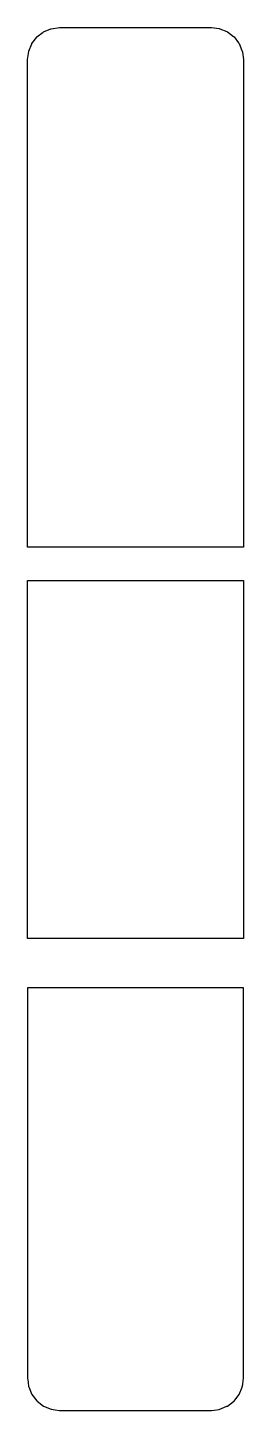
# Model space of a CAD drawing. Header units: metres. Extents: x 2.4 to 16, y -16 to 71.
import ezdxf

# ---------------------------------------------------------------- set-up
doc = ezdxf.new("R2010")
doc.units = ezdxf.units.M

msp = doc.modelspace()

# ---------------------------------------------------------------- linework, layer by layer
for p, q in [((2.986, 70.414), (3.391, 70.725)), ((3.391, 70.725), (3.4, 70.732)), ((3.4, 70.732), (3.872, 70.928)), ((3.872, 70.928), (3.882, 70.932)), ((3.882, 70.932), (3.893, 70.933)), ((3.893, 70.933), (4.4, 71)), ((4.4, 71), (8.792, 71)), ((8.792, 71), (13.489, 71)), ((13.489, 71), (14, 71)), ((14, 71), (14.465, 70.939)), ((14.465, 70.939), (14.518, 70.932)), ((14.518, 70.932), (14.951, 70.752)), ((14.951, 70.752), (15, 70.732)), ((15, 70.732), (15.372, 70.447)), ((2.468, 69.518), (2.664, 69.99)), ((2.664, 69.99), (2.668, 70)), ((2.668, 70), (2.979, 70.405)), ((2.979, 70.405), (2.986, 70.414)), ((15.372, 70.447), (15.414, 70.414)), ((15.414, 70.414), (15.7, 70.042)), ((15.7, 70.042), (15.732, 70)), ((15.732, 70), (15.912, 69.567)), ((2.4, 69), (2.467, 69.507)), ((2.4, 64.181), (2.4, 69)), ((2.467, 69.507), (2.468, 69.518)), ((15.912, 69.567), (15.932, 69.518)), ((15.932, 69.518), (15.939, 69.465)), ((15.939, 69.465), (16, 69)), ((16, 69), (16, 64.258)), ((16, 69), (16, 69)), ((2.4, 63.771), (2.4, 64.181)), ((2.4, 63.309), (2.4, 63.771)), ((16, 64.258), (16, 63.467)), ((2.4, 62.839), (2.4, 63.309)), ((2.4, 54.219), (2.4, 62.839)), ((16, 63.467), (16, 62.621)), ((16, 62.621), (16, 61.797)), ((16, 61.797), (16, 55.379)), ((16, 55.379), (16, 54.85)), ((16, 54.85), (16, 54.225)), ((2.4, 53.982), (2.4, 54.219)), ((2.4, 53.689), (2.4, 53.982)), ((16, 54.225), (16, 49.507)), ((2.4, 53.378), (2.4, 53.689)), ((2.4, 53.086), (2.4, 53.378)), ((2.4, 52.84), (2.4, 53.086)), ((2.4, 50.49), (2.4, 52.84)), ((2.4, 47.168), (2.4, 50.49)), ((16, 49.507), (16, 49.06)), ((16, 49.06), (16, 48.631)), ((16, 48.631), (16, 46.402)), ((2.4, 46.402), (2.4, 47.168)), ((2.4, 44.87), (2.4, 46.402)), ((16, 46.402), (16, 44.87)), ((2.4, 41.887), (2.4, 44.87)), ((16, 44.87), (16, 38.307)), ((2.4, 38.307), (2.4, 41.887)), ((12.707, 38.307), (2.4, 38.307)), ((16, 38.307), (12.707, 38.307)), ((2.4, 33.293), (2.4, 36.21)), ((2.4, 36.21), (5.693, 36.21)), ((5.693, 36.21), (16, 36.21)), ((16, 36.21), (16, 29.647)), ((2.4, 29.647), (2.4, 33.293)), ((2.4, 29.428), (2.4, 29.647)), ((16, 29.647), (16, 29.282)), ((2.4, 29.282), (2.4, 29.428)), ((2.4, 24.724), (2.4, 29.282)), ((16, 29.282), (16, 27.457)), ((16, 29.282), (16, 29.282)), ((16, 27.457), (16, 20.621)), ((2.4, 20.621), (2.4, 24.724)), ((2.4, 20.075), (2.4, 20.621)), ((2.4, 19.254), (2.4, 20.075)), ((16, 20.621), (16, 19.254)), ((2.4, 16.165), (2.4, 19.254)), ((16, 19.254), (16, 13.693)), ((2.4, 13.693), (2.4, 16.165)), ((7.267, 13.693), (2.4, 13.693)), ((16, 13.693), (7.267, 13.693)), ((11.133, 10.594), (2.4, 10.594)), ((2.4, 10.594), (2.4, 8.37)), ((16, 10.594), (11.133, 10.594)), ((16, 5.493), (16, 10.594)), ((2.4, 8.37), (2.4, 7.535)), ((2.4, 7.535), (2.4, 6.736)), ((2.4, 6.736), (2.4, 6.084)), ((2.4, 6.084), (2.4, 5.87)), ((2.4, 5.87), (2.4, 5.658)), ((2.4, 5.658), (2.4, 0.062)), ((16, 4.87), (16, 5.493)), ((16, 4.222), (16, 4.87)), ((16, 3.664), (16, 4.222)), ((16, -3.852), (16, 3.664)), ((2.4, 0.062), (2.4, -0.433)), ((2.4, -0.433), (2.4, -0.89)), ((2.4, -0.89), (2.4, -1.267)), ((2.4, -1.267), (2.4, -5.19)), ((16, -4.753), (16, -3.852)), ((16, -3.852), (16, -3.852)), ((2.4, -5.19), (2.4, -5.714)), ((16, -5.737), (16, -4.753)), ((2.4, -5.714), (2.4, -5.82)), ((2.4, -5.82), (2.4, -13.971)), ((16, -6.726), (16, -5.737)), ((16, -6.762), (16, -6.726)), ((16, -6.797), (16, -6.762)), ((16, -7.73), (16, -6.797)), ((16, -7.768), (16, -7.73)), ((16, -8.589), (16, -7.768)), ((16, -9.264), (16, -8.589)), ((16, -14), (16, -9.264)), ((2.4, -13.971), (2.4, -14)), ((2.4, -14), (2.405, -14.077)), ((2.405, -14.077), (2.433, -14.251)), ((2.433, -14.251), (2.466, -14.501)), ((2.466, -14.501), (2.467, -14.514)), ((2.467, -14.514), (2.468, -14.518)), ((2.468, -14.518), (2.471, -14.525)), ((2.471, -14.525), (2.664, -14.993)), ((15.732, -15), (15.918, -14.552)), ((15.918, -14.552), (15.932, -14.518)), ((15.932, -14.518), (15.96, -14.372)), ((15.96, -14.372), (15.993, -14.122)), ((15.993, -14.122), (16, -14)), ((2.664, -14.993), (2.668, -15)), ((2.668, -15), (2.67, -15.004)), ((2.67, -15.004), (2.978, -15.405)), ((2.978, -15.405), (2.986, -15.414)), ((2.986, -15.414), (2.995, -15.422)), ((2.995, -15.422), (3.397, -15.73)), ((14.999, -15.733), (15.385, -15.437)), ((15.385, -15.437), (15.414, -15.414)), ((15.414, -15.414), (15.71, -15.029)), ((15.71, -15.029), (15.732, -15)), ((3.397, -15.73), (3.401, -15.733)), ((3.401, -15.733), (3.408, -15.736)), ((3.408, -15.736), (3.875, -15.929)), ((3.875, -15.929), (3.882, -15.932)), ((3.882, -15.932), (3.886, -15.933)), ((3.886, -15.933), (4.146, -15.975)), ((4.146, -15.975), (4.4, -16)), ((4.4, -16), (8.862, -16)), ((8.862, -16), (14, -16)), ((14, -16), (14.157, -15.987)), ((14.157, -15.987), (14.481, -15.937)), ((14.481, -15.937), (14.518, -15.932)), ((14.518, -15.932), (14.965, -15.747)), ((14.965, -15.747), (14.999, -15.733))]:
    msp.add_line(p, q)

doc.saveas('drawing.dxf')
